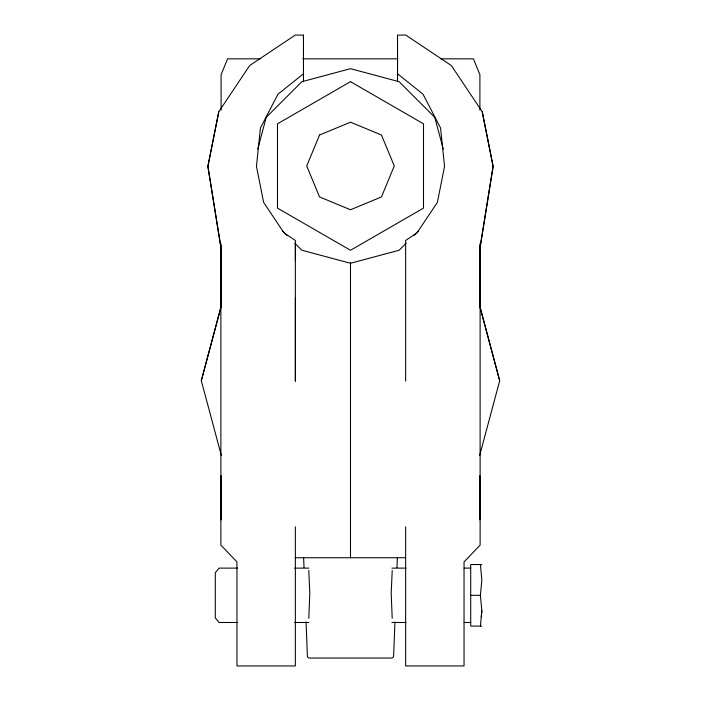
<?xml version="1.0" encoding="UTF-8"?>
<svg xmlns="http://www.w3.org/2000/svg" width="701" height="701" viewBox="0 0 701 701"><rect width="100%" height="100%" fill="white"/><g stroke="black" fill="none" stroke-linecap="round" stroke-linejoin="round"><path stroke-width="1.05" d="M303.472 54.888L303.472 35.129L295.296 35.05L249.679 65.535L218.773 111.792L207.873 166.391L220.859 247.339L220.885 259.23M397.528 81.675L397.528 54.888M480.115 259.23L480.141 247.339L493.127 166.391L482.262 111.809L451.321 65.535L405.704 35.05L397.528 35.129L397.528 65.535M221.095 491.936L221.166 480.08M221.166 475.637L221.095 519.835M394.952 621.927L393.576 656.811L392.183 658.037L308.817 658.037L307.424 656.811L306.048 621.927M396.959 567.652L397.379 557.812M481.28 616.854L481.832 610.694L480.413 595.307L481.832 579.92L480.413 564.533M480.413 626.089L481.832 610.694M308.799 618.308L309.807 593.169L308.782 570.518M392.218 570.518L391.193 593.169L392.201 618.308M218.773 111.792L207.917 166.356L220.885 247.155L220.885 545.124L236.956 561.895L236.956 665.95L295.366 665.95L295.366 526.863M221.297 455.308L201.31 380.713L221.095 306.319L221.095 243.817M257.74 149.05L266.24 117.321L301.851 81.71L350.5 68.68L399.149 81.71L434.76 117.321L443.26 149.05M201.31 380.713L221.297 306.118M479.703 455.308L499.69 380.713L479.905 306.319L479.905 243.817M406.116 243.265L399.149 250.231L350.5 263.269L301.851 250.231L294.884 243.265M413.853 235.527L418.506 230.874M303.472 73.763L277.964 94.206L260.43 128.011L256.452 166.356L263.611 202.344L283.993 232.863L295.366 240.461L295.366 381.125L295.366 298.083M260.229 58.831L227.58 58.831L221.095 74.692L221.095 110.162M302.692 58.831L397.739 58.831M440.982 58.831L473.42 58.831L479.905 74.692L479.905 110.162M295.366 557.742L405.634 557.742M481.832 564.533L470.704 564.533L470.704 626.089L481.832 626.089M237.674 568.125L219.071 568.125L215.295 572.752L215.295 617.87L219.071 622.488L237.674 622.488M294.56 568.125L308.782 568.125M391.929 568.125L406.151 568.125M464.141 568.125L470.704 568.125M470.704 595.307L480.413 595.307M294.56 622.488L308.782 622.488M391.929 622.488L406.151 622.488M464.141 622.488L470.704 622.488M397.528 73.763L423.036 94.206L440.57 128.011L444.548 166.356L437.389 202.344L417.007 232.863L405.634 240.461L405.634 381.125M282.494 230.874L287.147 235.527M479.703 306.118L499.69 380.713M482.227 111.792L493.083 166.356L480.115 247.155L480.115 545.124L464.044 561.895L464.044 665.95L405.634 665.95L405.634 526.863M303.621 557.812L304.041 567.652M479.834 480.08L479.905 491.936M479.834 475.637L479.905 519.835M350.5 262.56L350.5 557.742M303.472 35.129L303.472 41.543M303.472 52.899L303.472 81.675M295.366 243.606L295.366 260.404M319.542 135.013L306.723 165.971L319.542 196.928L350.5 209.757L381.458 196.928L394.277 165.971L381.458 135.013L350.5 122.193L319.542 135.013M350.5 81.666L277.491 123.823L277.491 208.127L350.5 250.275L423.509 208.127L423.509 123.823L350.5 81.666"/></g></svg>
